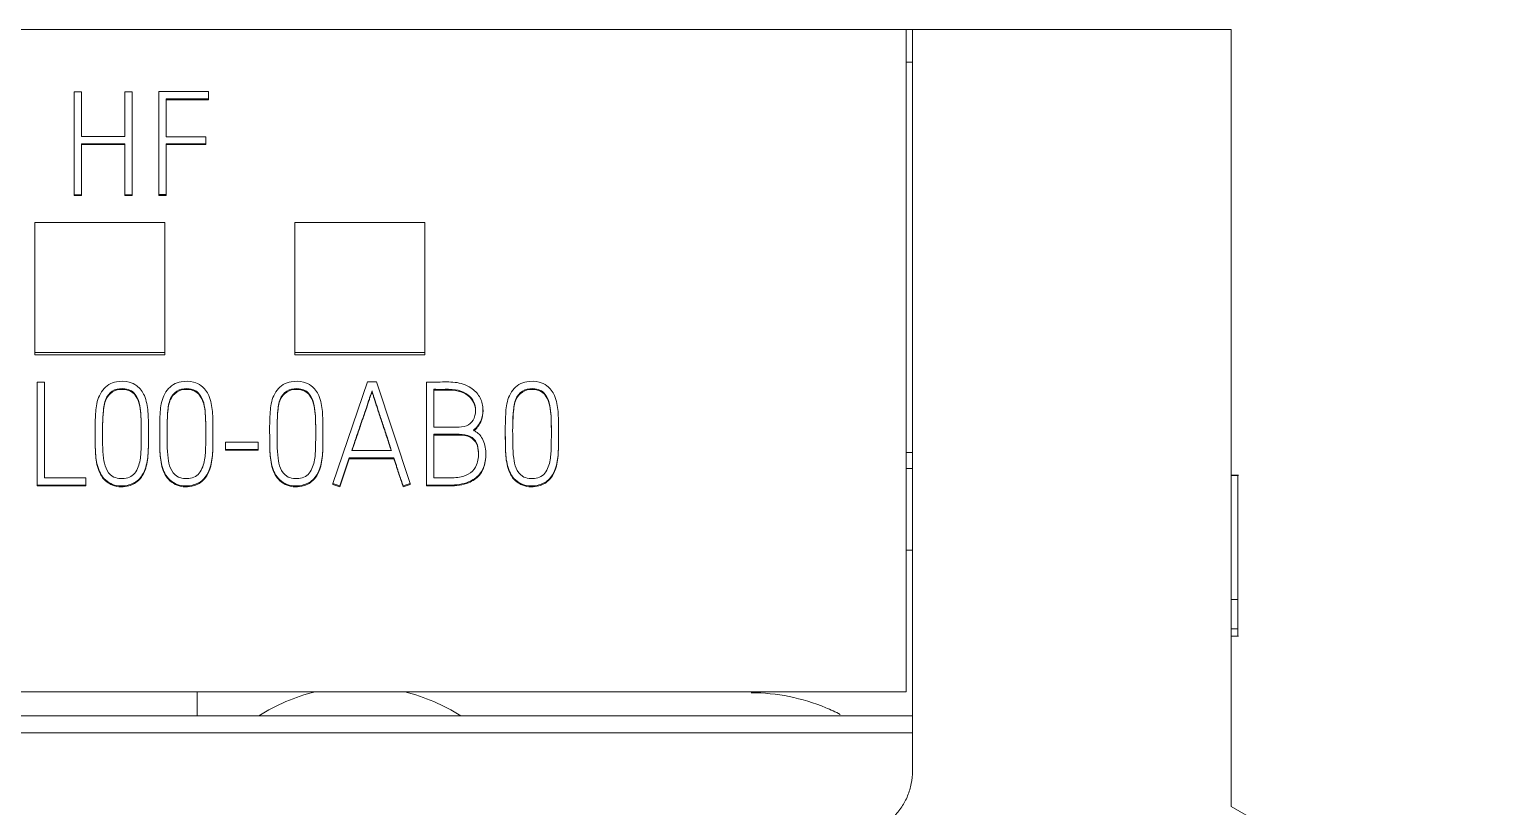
# Model space of a CAD drawing. Header units: millimetres. Extents: x 4137 to 6698, y 1400 to 3585.
# Drawn here: x 5232.17 to 5254.93, y 3360.83 to 3372.78 of the extents above; entities that cross this region are included whole.
import ezdxf

# ---------------------------------------------------------------- set-up
doc = ezdxf.new("R2010")
doc.units = ezdxf.units.MM
doc.layers.add('000-PI-Oprema', color=30, linetype='Continuous', lineweight=5)

msp = doc.modelspace()

# ---------------------------------------------------------------- linework, layer by layer
at = {"layer": '000-PI-Oprema', "color": 0, "linetype": 'ByBlock', "lineweight": 0}
for p, q in [((5245.648, 3372.778), (5220.848, 3372.778)), ((5245.648, 3372.778), (5245.748, 3372.778)), ((5245.648, 3362.595), (5245.648, 3372.778)), ((5250.648, 3372.778), (5245.748, 3372.778)), ((5245.748, 3372.278), (5245.648, 3372.278)), ((5232.854, 3371.822), (5232.854, 3370.24)), ((5232.965, 3371.822), (5232.854, 3371.822)), ((5232.965, 3371.136), (5232.965, 3371.822)), ((5233.749, 3371.822), (5233.635, 3371.822)), ((5233.635, 3371.822), (5233.635, 3371.136)), ((5233.749, 3370.24), (5233.749, 3371.822)), ((5234.159, 3371.825), (5234.159, 3370.242)), ((5234.92, 3371.825), (5234.159, 3371.825)), ((5234.272, 3371.131), (5234.272, 3371.712)), ((5234.272, 3371.712), (5234.92, 3371.712)), ((5234.272, 3371.7), (5234.92, 3371.7)), ((5234.92, 3371.712), (5234.92, 3371.825)), ((5234.92, 3371.712), (5234.92, 3371.7)), ((5233.635, 3371.136), (5232.965, 3371.136)), ((5232.965, 3370.24), (5232.965, 3371.023)), ((5232.965, 3371.023), (5233.635, 3371.023)), ((5232.965, 3371.011), (5233.635, 3371.011)), ((5233.635, 3371.023), (5233.635, 3370.24)), ((5234.88, 3371.131), (5234.272, 3371.131)), ((5234.272, 3370.242), (5234.272, 3371.021)), ((5234.272, 3371.021), (5234.88, 3371.021)), ((5234.272, 3371.009), (5234.88, 3371.009)), ((5234.88, 3371.021), (5234.88, 3371.131)), ((5234.88, 3371.021), (5234.88, 3371.009)), ((5232.854, 3370.24), (5232.965, 3370.24)), ((5232.854, 3370.24), (5232.854, 3370.227)), ((5232.854, 3370.227), (5232.965, 3370.227)), ((5232.965, 3370.24), (5232.965, 3370.227)), ((5233.635, 3370.24), (5233.635, 3370.227)), ((5233.635, 3370.24), (5233.749, 3370.24)), ((5233.635, 3370.227), (5233.749, 3370.227)), ((5233.749, 3370.24), (5233.749, 3370.227)), ((5234.159, 3370.242), (5234.272, 3370.242)), ((5234.159, 3370.242), (5234.159, 3370.229)), ((5234.159, 3370.229), (5234.272, 3370.229)), ((5234.272, 3370.242), (5234.272, 3370.229)), ((5232.248, 3369.814), (5232.248, 3367.815)), ((5234.248, 3369.814), (5232.248, 3369.814)), ((5234.248, 3367.815), (5234.248, 3369.814)), ((5236.248, 3369.814), (5236.248, 3367.815)), ((5238.248, 3369.814), (5236.248, 3369.814)), ((5238.248, 3367.815), (5238.248, 3369.814)), ((5232.248, 3367.815), (5232.248, 3367.777)), ((5232.248, 3367.815), (5234.248, 3367.815)), ((5232.248, 3367.777), (5234.248, 3367.777)), ((5234.248, 3367.815), (5234.248, 3367.777)), ((5236.248, 3367.815), (5236.248, 3367.777)), ((5236.248, 3367.815), (5238.248, 3367.815)), ((5236.248, 3367.777), (5238.248, 3367.777)), ((5238.248, 3367.815), (5238.248, 3367.777)), ((5232.284, 3367.359), (5232.284, 3365.774)), ((5232.397, 3367.359), (5232.284, 3367.359)), ((5232.397, 3365.886), (5232.397, 3367.359)), ((5237.364, 3367.363), (5236.833, 3365.798)), ((5237.506, 3367.363), (5237.364, 3367.363)), ((5238.023, 3365.798), (5237.506, 3367.363)), ((5238.274, 3365.774), (5238.274, 3367.359)), ((5237.435, 3367.222), (5237.435, 3367.21)), ((5238.387, 3367.247), (5238.387, 3366.666)), ((5239.142, 3366.911), (5239.142, 3366.931)), ((5233.178, 3366.625), (5233.178, 3366.612)), ((5234.17, 3366.625), (5234.17, 3366.612)), ((5235.861, 3366.625), (5235.861, 3366.612)), ((5239.485, 3366.625), (5239.485, 3366.612)), ((5233.997, 3366.581), (5233.997, 3366.594)), ((5234.989, 3366.581), (5234.989, 3366.594)), ((5235.18, 3366.437), (5235.18, 3366.324)), ((5235.686, 3366.437), (5235.18, 3366.437)), ((5235.686, 3366.324), (5235.686, 3366.437)), ((5236.68, 3366.581), (5236.68, 3366.594)), ((5238.387, 3366.555), (5238.387, 3365.884)), ((5240.304, 3366.581), (5240.304, 3366.594)), ((5235.18, 3366.324), (5235.18, 3366.312)), ((5235.18, 3366.324), (5235.686, 3366.324)), ((5235.18, 3366.312), (5235.686, 3366.312)), ((5235.686, 3366.324), (5235.686, 3366.312)), ((5236.94, 3365.763), (5237.086, 3366.192)), ((5236.94, 3365.75), (5237.086, 3366.18)), ((5237.086, 3366.192), (5237.086, 3366.18)), ((5237.086, 3366.192), (5237.772, 3366.192)), ((5237.086, 3366.18), (5237.772, 3366.18)), ((5237.734, 3366.305), (5237.124, 3366.305)), ((5237.772, 3366.192), (5237.772, 3366.18)), ((5239.186, 3366.239), (5239.186, 3366.251)), ((5245.648, 3366.278), (5245.748, 3366.278)), ((5245.648, 3366.028), (5245.748, 3366.028)), ((5232.284, 3365.774), (5232.284, 3365.761)), ((5232.284, 3365.774), (5233.032, 3365.774)), ((5232.284, 3365.761), (5233.032, 3365.761)), ((5233.032, 3365.886), (5232.397, 3365.886)), ((5233.032, 3365.774), (5233.032, 3365.886)), ((5233.032, 3365.774), (5233.032, 3365.761)), ((5236.833, 3365.798), (5236.833, 3365.786)), ((5236.833, 3365.798), (5236.94, 3365.763)), ((5236.833, 3365.786), (5236.94, 3365.75)), ((5236.94, 3365.763), (5236.94, 3365.75)), ((5237.914, 3365.763), (5238.023, 3365.798)), ((5237.914, 3365.75), (5238.023, 3365.786)), ((5237.914, 3365.763), (5237.914, 3365.75)), ((5238.023, 3365.798), (5238.023, 3365.786)), ((5238.274, 3365.774), (5238.274, 3365.761)), ((5250.76, 3365.928), (5250.648, 3365.928)), ((5250.76, 3365.922), (5250.648, 3365.922)), ((5245.648, 3364.773), (5245.748, 3364.773)), ((5250.748, 3364.013), (5250.648, 3364.013)), ((5250.748, 3364.013), (5250.748, 3363.563)), ((5250.748, 3363.563), (5250.648, 3363.563)), ((5250.648, 3363.453), (5250.76, 3363.453)), ((5250.648, 3363.45), (5250.76, 3363.45)), ((5245.648, 3362.595), (5220.848, 3362.595)), ((5234.748, 3362.595), (5234.748, 3362.227)), ((5245.748, 3362.227), (5220.748, 3362.227)), ((5245.748, 3361.964), (5220.748, 3361.964))]:
    msp.add_line(p, q, dxfattribs=at)
for start, end in [(103.753, 122.3801), (57.6199, 76.247)]:
    msp.add_arc((5237.248, 3359.778), 2.9, start, end, dxfattribs=at)
for points, knots in [([(5245.748, 3361.964), (5245.748, 3364.485), (5245.748, 3368.09), (5245.748, 3371.693), (5245.748, 3372.778)], [0, 0, 0, 0, 0.698854, 1, 1, 1, 1]), ([(5250.648, 3372.778), (5250.648, 3371.693), (5250.648, 3368.088), (5250.648, 3364.106), (5250.648, 3361.208), (5250.648, 3360.834)], [0, 0, 0, 0, 0.272684, 0.906013, 1, 1, 1, 1]), ([(5250.648, 3372.778), (5250.648, 3371.693), (5250.648, 3368.088), (5250.648, 3364.106), (5250.648, 3361.208), (5250.648, 3360.834)], [0, 0, 0, 0, 0.272684, 0.906013, 1, 1, 1, 1]), ([(5233.508, 3367.363), (5233.466, 3367.356), (5233.342, 3367.315), (5233.207, 3367.123), (5233.175, 3366.825), (5233.179, 3366.529), (5233.179, 3366.274), (5233.208, 3366.064), (5233.269, 3365.899), (5233.45, 3365.764), (5233.653, 3365.746), (5233.856, 3365.841), (5233.966, 3366.034), (5233.997, 3366.268), (5233.997, 3366.522), (5233.998, 3366.777), (5233.986, 3366.989), (5233.934, 3367.175), (5233.842, 3367.3), (5233.682, 3367.373), (5233.572, 3367.375), (5233.508, 3367.363)], [0, 0, 0, 0, 0.03125, 0.09375, 0.15625, 0.25, 0.3125, 0.34375, 0.40625, 0.4375, 0.5, 0.546875, 0.59375, 0.65625, 0.71875, 0.78125, 0.84375, 0.875, 0.921875, 0.953125, 1, 1, 1, 1]), ([(5234.5, 3367.363), (5234.458, 3367.356), (5234.334, 3367.315), (5234.199, 3367.123), (5234.167, 3366.825), (5234.171, 3366.529), (5234.171, 3366.274), (5234.2, 3366.064), (5234.261, 3365.899), (5234.442, 3365.764), (5234.645, 3365.746), (5234.848, 3365.841), (5234.958, 3366.034), (5234.989, 3366.268), (5234.989, 3366.522), (5234.99, 3366.777), (5234.978, 3366.989), (5234.926, 3367.175), (5234.834, 3367.3), (5234.674, 3367.373), (5234.564, 3367.375), (5234.5, 3367.363)], [0, 0, 0, 0, 0.03125, 0.09375, 0.15625, 0.25, 0.3125, 0.34375, 0.40625, 0.4375, 0.5, 0.546875, 0.59375, 0.65625, 0.71875, 0.78125, 0.84375, 0.875, 0.921875, 0.953125, 1, 1, 1, 1]), ([(5236.191, 3367.363), (5236.148, 3367.356), (5236.025, 3367.315), (5235.89, 3367.123), (5235.858, 3366.825), (5235.862, 3366.529), (5235.862, 3366.274), (5235.891, 3366.064), (5235.952, 3365.899), (5236.133, 3365.764), (5236.336, 3365.746), (5236.539, 3365.841), (5236.649, 3366.034), (5236.68, 3366.268), (5236.68, 3366.522), (5236.681, 3366.777), (5236.669, 3366.989), (5236.617, 3367.175), (5236.525, 3367.3), (5236.365, 3367.373), (5236.255, 3367.375), (5236.191, 3367.363)], [0, 0, 0, 0, 0.03125, 0.09375, 0.15625, 0.25, 0.3125, 0.34375, 0.40625, 0.4375, 0.5, 0.546875, 0.59375, 0.65625, 0.71875, 0.78125, 0.84375, 0.875, 0.921875, 0.953125, 1, 1, 1, 1]), ([(5238.274, 3367.359), (5238.333, 3367.359), (5238.479, 3367.356), (5238.712, 3367.37), (5238.946, 3367.298), (5239.101, 3367.143), (5239.151, 3366.962), (5239.134, 3366.8), (5239.071, 3366.686), (5239.019, 3366.638), (5238.995, 3366.619)], [0, 0, 0, 0, 0.121799, 0.300471, 0.478612, 0.608153, 0.736749, 0.853072, 0.938599, 1, 1, 1, 1]), ([(5239.815, 3367.363), (5239.772, 3367.356), (5239.648, 3367.315), (5239.514, 3367.123), (5239.482, 3366.825), (5239.486, 3366.529), (5239.485, 3366.274), (5239.515, 3366.064), (5239.575, 3365.899), (5239.757, 3365.764), (5239.959, 3365.746), (5240.163, 3365.841), (5240.273, 3366.034), (5240.304, 3366.268), (5240.304, 3366.522), (5240.305, 3366.777), (5240.293, 3366.989), (5240.241, 3367.175), (5240.149, 3367.3), (5239.989, 3367.373), (5239.879, 3367.375), (5239.815, 3367.363)], [0, 0, 0, 0, 0.03125, 0.09375, 0.15625, 0.25, 0.3125, 0.34375, 0.40625, 0.4375, 0.5, 0.546875, 0.59375, 0.65625, 0.71875, 0.78125, 0.84375, 0.875, 0.921875, 0.953125, 1, 1, 1, 1]), ([(5233.734, 3367.223), (5233.704, 3367.241), (5233.616, 3367.264), (5233.47, 3367.256), (5233.328, 3367.122), (5233.302, 3366.923), (5233.289, 3366.717), (5233.292, 3366.539), (5233.292, 3366.364), (5233.301, 3366.205), (5233.334, 3366.033), (5233.418, 3365.908), (5233.578, 3365.862), (5233.77, 3365.89), (5233.871, 3366.111), (5233.887, 3366.348), (5233.887, 3366.596), (5233.885, 3366.824), (5233.869, 3366.999), (5233.826, 3367.135), (5233.764, 3367.204), (5233.734, 3367.223)], [0, 0, 0, 0, 0.03125, 0.078125, 0.125, 0.1875, 0.25, 0.3125, 0.34375, 0.40625, 0.453125, 0.5, 0.53125, 0.59375, 0.65625, 0.71875, 0.8125, 0.875, 0.921875, 0.96875, 1, 1, 1, 1]), ([(5233.734, 3367.21), (5233.704, 3367.228), (5233.616, 3367.251), (5233.47, 3367.243), (5233.328, 3367.109), (5233.302, 3366.91), (5233.292, 3366.747), (5233.291, 3366.65), (5233.291, 3366.623)], [0, 0, 0, 0, 0.114194, 0.285486, 0.456777, 0.685166, 0.913555, 1, 1, 1, 1]), ([(5233.886, 3366.536), (5233.886, 3366.563), (5233.886, 3366.661), (5233.885, 3366.811), (5233.869, 3366.987), (5233.826, 3367.122), (5233.764, 3367.191), (5233.734, 3367.21)], [0, 0, 0, 0, 0.115044, 0.410029, 0.631268, 0.852507, 1, 1, 1, 1]), ([(5234.726, 3367.223), (5234.696, 3367.241), (5234.608, 3367.264), (5234.462, 3367.256), (5234.32, 3367.122), (5234.294, 3366.923), (5234.281, 3366.717), (5234.284, 3366.539), (5234.284, 3366.364), (5234.293, 3366.205), (5234.326, 3366.033), (5234.41, 3365.908), (5234.57, 3365.862), (5234.762, 3365.89), (5234.863, 3366.111), (5234.879, 3366.348), (5234.879, 3366.596), (5234.877, 3366.824), (5234.861, 3366.999), (5234.818, 3367.135), (5234.756, 3367.204), (5234.726, 3367.223)], [0, 0, 0, 0, 0.03125, 0.078125, 0.125, 0.1875, 0.25, 0.3125, 0.34375, 0.40625, 0.453125, 0.5, 0.53125, 0.59375, 0.65625, 0.71875, 0.8125, 0.875, 0.921875, 0.96875, 1, 1, 1, 1]), ([(5234.726, 3367.21), (5234.696, 3367.228), (5234.608, 3367.251), (5234.462, 3367.243), (5234.32, 3367.109), (5234.294, 3366.91), (5234.284, 3366.747), (5234.283, 3366.65), (5234.283, 3366.623)], [0, 0, 0, 0, 0.114194, 0.285486, 0.456777, 0.685166, 0.913555, 1, 1, 1, 1]), ([(5234.878, 3366.536), (5234.878, 3366.563), (5234.878, 3366.661), (5234.877, 3366.811), (5234.861, 3366.987), (5234.818, 3367.122), (5234.756, 3367.191), (5234.726, 3367.21)], [0, 0, 0, 0, 0.115044, 0.410029, 0.631268, 0.852507, 1, 1, 1, 1]), ([(5236.417, 3367.223), (5236.387, 3367.241), (5236.299, 3367.264), (5236.153, 3367.256), (5236.011, 3367.122), (5235.985, 3366.923), (5235.972, 3366.717), (5235.975, 3366.539), (5235.975, 3366.364), (5235.984, 3366.205), (5236.017, 3366.033), (5236.101, 3365.908), (5236.261, 3365.862), (5236.453, 3365.89), (5236.554, 3366.111), (5236.569, 3366.348), (5236.57, 3366.596), (5236.568, 3366.824), (5236.552, 3366.999), (5236.509, 3367.135), (5236.447, 3367.204), (5236.417, 3367.223)], [0, 0, 0, 0, 0.03125, 0.078125, 0.125, 0.1875, 0.25, 0.3125, 0.34375, 0.40625, 0.453125, 0.5, 0.53125, 0.59375, 0.65625, 0.71875, 0.8125, 0.875, 0.921875, 0.96875, 1, 1, 1, 1]), ([(5236.417, 3367.21), (5236.387, 3367.228), (5236.299, 3367.251), (5236.153, 3367.243), (5236.011, 3367.109), (5235.985, 3366.91), (5235.975, 3366.747), (5235.974, 3366.65), (5235.974, 3366.623)], [0, 0, 0, 0, 0.114194, 0.285486, 0.456777, 0.685166, 0.913555, 1, 1, 1, 1]), ([(5236.569, 3366.536), (5236.569, 3366.563), (5236.569, 3366.661), (5236.568, 3366.811), (5236.552, 3366.987), (5236.509, 3367.122), (5236.447, 3367.191), (5236.417, 3367.21)], [0, 0, 0, 0, 0.115044, 0.410029, 0.631268, 0.852507, 1, 1, 1, 1]), ([(5237.124, 3366.305), (5237.135, 3366.337), (5237.157, 3366.402), (5237.19, 3366.501), (5237.224, 3366.6), (5237.257, 3366.697), (5237.288, 3366.79), (5237.319, 3366.878), (5237.347, 3366.959), (5237.372, 3367.034), (5237.393, 3367.099), (5237.411, 3367.152), (5237.425, 3367.192), (5237.432, 3367.214), (5237.435, 3367.222)], [0, 0, 0, 0, 0.106118, 0.213594, 0.322428, 0.429305, 0.530911, 0.627246, 0.716632, 0.797389, 0.869519, 0.929228, 0.972722, 1, 1, 1, 1]), ([(5237.128, 3366.305), (5237.138, 3366.333), (5237.158, 3366.394), (5237.19, 3366.488), (5237.224, 3366.587), (5237.257, 3366.684), (5237.288, 3366.778), (5237.319, 3366.865), (5237.347, 3366.947), (5237.372, 3367.021), (5237.393, 3367.086), (5237.411, 3367.14), (5237.425, 3367.18), (5237.432, 3367.201), (5237.435, 3367.21)], [0, 0, 0, 0, 0.09357, 0.202554, 0.312916, 0.421294, 0.524326, 0.622014, 0.712654, 0.794544, 0.867687, 0.928234, 0.972339, 1, 1, 1, 1]), ([(5237.435, 3367.222), (5237.437, 3367.214), (5237.445, 3367.192), (5237.457, 3367.152), (5237.475, 3367.099), (5237.496, 3367.034), (5237.52, 3366.959), (5237.546, 3366.878), (5237.575, 3366.79), (5237.606, 3366.697), (5237.638, 3366.6), (5237.671, 3366.501), (5237.703, 3366.402), (5237.724, 3366.337), (5237.734, 3366.305)], [0, 0, 0, 0, 0.027336, 0.070868, 0.130595, 0.202708, 0.283396, 0.372662, 0.4689, 0.570509, 0.677489, 0.786433, 0.893936, 1, 1, 1, 1]), ([(5237.435, 3367.21), (5237.437, 3367.201), (5237.445, 3367.18), (5237.457, 3367.14), (5237.475, 3367.086), (5237.496, 3367.021), (5237.52, 3366.947), (5237.546, 3366.865), (5237.575, 3366.777), (5237.606, 3366.684), (5237.638, 3366.587), (5237.671, 3366.488), (5237.701, 3366.394), (5237.721, 3366.333), (5237.73, 3366.305)], [0, 0, 0, 0, 0.02772, 0.071862, 0.132428, 0.205553, 0.287375, 0.377893, 0.475483, 0.578518, 0.686999, 0.797473, 0.906485, 1, 1, 1, 1]), ([(5238.387, 3366.666), (5238.435, 3366.666), (5238.52, 3366.665), (5238.65, 3366.666), (5238.779, 3366.661), (5238.924, 3366.684), (5239.022, 3366.807), (5239.037, 3366.951), (5238.994, 3367.093), (5238.879, 3367.199), (5238.705, 3367.253), (5238.537, 3367.245), (5238.427, 3367.247), (5238.387, 3367.247)], [0, 0, 0, 0, 0.089881, 0.159215, 0.241238, 0.333496, 0.41712, 0.515535, 0.593949, 0.688978, 0.794399, 0.924872, 1, 1, 1, 1]), ([(5239.029, 3366.909), (5239.029, 3366.922), (5239.025, 3366.977), (5238.994, 3367.081), (5238.879, 3367.186), (5238.705, 3367.241), (5238.537, 3367.232), (5238.427, 3367.234), (5238.387, 3367.234)], [0, 0, 0, 0, 0.046506, 0.200835, 0.387866, 0.595348, 0.852137, 1, 1, 1, 1]), ([(5240.041, 3367.223), (5240.011, 3367.241), (5239.923, 3367.264), (5239.777, 3367.256), (5239.634, 3367.122), (5239.609, 3366.923), (5239.596, 3366.717), (5239.599, 3366.539), (5239.599, 3366.364), (5239.608, 3366.205), (5239.641, 3366.033), (5239.725, 3365.908), (5239.885, 3365.862), (5240.077, 3365.89), (5240.178, 3366.111), (5240.193, 3366.348), (5240.193, 3366.596), (5240.192, 3366.824), (5240.176, 3366.999), (5240.133, 3367.135), (5240.071, 3367.204), (5240.041, 3367.223)], [0, 0, 0, 0, 0.03125, 0.078125, 0.125, 0.1875, 0.25, 0.3125, 0.34375, 0.40625, 0.453125, 0.5, 0.53125, 0.59375, 0.65625, 0.71875, 0.8125, 0.875, 0.921875, 0.96875, 1, 1, 1, 1]), ([(5240.041, 3367.21), (5240.011, 3367.228), (5239.923, 3367.251), (5239.777, 3367.243), (5239.634, 3367.109), (5239.609, 3366.91), (5239.599, 3366.747), (5239.598, 3366.65), (5239.598, 3366.623)], [0, 0, 0, 0, 0.114194, 0.285486, 0.456777, 0.685166, 0.913555, 1, 1, 1, 1]), ([(5240.193, 3366.536), (5240.193, 3366.563), (5240.193, 3366.661), (5240.192, 3366.811), (5240.176, 3366.987), (5240.133, 3367.122), (5240.071, 3367.191), (5240.041, 3367.21)], [0, 0, 0, 0, 0.115044, 0.410029, 0.631268, 0.852507, 1, 1, 1, 1]), ([(5239.142, 3366.913), (5239.142, 3366.866), (5239.129, 3366.779), (5239.071, 3366.673), (5239.019, 3366.625), (5238.995, 3366.607)], [0, 0, 0, 0, 0.39415, 0.746816, 1, 1, 1, 1]), ([(5238.995, 3366.619), (5239.048, 3366.589), (5239.146, 3366.508), (5239.194, 3366.31), (5239.181, 3366.113), (5239.102, 3365.926), (5238.942, 3365.822), (5238.776, 3365.779), (5238.617, 3365.773), (5238.448, 3365.774), (5238.332, 3365.774), (5238.274, 3365.774)], [0, 0, 0, 0, 0.103943, 0.238103, 0.352261, 0.47238, 0.599265, 0.688206, 0.785795, 0.892897, 1, 1, 1, 1]), ([(5233.178, 3366.612), (5233.178, 3366.566), (5233.179, 3366.435), (5233.179, 3366.261), (5233.208, 3366.051), (5233.269, 3365.886), (5233.45, 3365.751), (5233.653, 3365.733), (5233.856, 3365.828), (5233.966, 3366.021), (5233.997, 3366.255), (5233.997, 3366.449), (5233.997, 3366.557), (5233.997, 3366.581)], [0, 0, 0, 0, 0.065476, 0.18556, 0.245602, 0.365686, 0.425728, 0.545812, 0.635875, 0.725938, 0.846022, 0.966106, 1, 1, 1, 1]), ([(5234.17, 3366.612), (5234.17, 3366.566), (5234.171, 3366.435), (5234.171, 3366.261), (5234.2, 3366.051), (5234.261, 3365.886), (5234.442, 3365.751), (5234.645, 3365.733), (5234.848, 3365.828), (5234.958, 3366.021), (5234.989, 3366.255), (5234.989, 3366.449), (5234.989, 3366.557), (5234.989, 3366.581)], [0, 0, 0, 0, 0.065476, 0.18556, 0.245602, 0.365686, 0.425728, 0.545812, 0.635875, 0.725938, 0.846022, 0.966106, 1, 1, 1, 1]), ([(5235.861, 3366.612), (5235.861, 3366.566), (5235.862, 3366.435), (5235.862, 3366.261), (5235.891, 3366.051), (5235.952, 3365.886), (5236.133, 3365.751), (5236.336, 3365.733), (5236.539, 3365.828), (5236.649, 3366.021), (5236.68, 3366.255), (5236.68, 3366.449), (5236.68, 3366.557), (5236.68, 3366.581)], [0, 0, 0, 0, 0.065476, 0.18556, 0.245602, 0.365686, 0.425728, 0.545812, 0.635875, 0.725938, 0.846022, 0.966106, 1, 1, 1, 1]), ([(5238.387, 3365.884), (5238.426, 3365.884), (5238.53, 3365.885), (5238.67, 3365.883), (5238.823, 3365.898), (5238.957, 3365.953), (5239.066, 3366.095), (5239.078, 3366.265), (5239.057, 3366.426), (5238.944, 3366.547), (5238.766, 3366.558), (5238.581, 3366.555), (5238.451, 3366.555), (5238.387, 3366.555)], [0, 0, 0, 0, 0.066156, 0.175169, 0.23737, 0.32413, 0.412445, 0.52466, 0.605148, 0.683631, 0.78156, 0.89078, 1, 1, 1, 1]), ([(5239.073, 3366.235), (5239.073, 3366.247), (5239.071, 3366.307), (5239.057, 3366.414), (5238.944, 3366.534), (5238.766, 3366.546), (5238.581, 3366.542), (5238.451, 3366.543), (5238.387, 3366.543)], [0, 0, 0, 0, 0.039686, 0.202294, 0.36085, 0.558693, 0.779347, 1, 1, 1, 1]), ([(5239.485, 3366.612), (5239.485, 3366.566), (5239.486, 3366.435), (5239.485, 3366.261), (5239.515, 3366.051), (5239.575, 3365.886), (5239.757, 3365.751), (5239.959, 3365.733), (5240.163, 3365.828), (5240.273, 3366.021), (5240.304, 3366.255), (5240.304, 3366.449), (5240.304, 3366.557), (5240.304, 3366.581)], [0, 0, 0, 0, 0.065476, 0.18556, 0.245602, 0.365686, 0.425728, 0.545812, 0.635875, 0.725938, 0.846022, 0.966106, 1, 1, 1, 1]), ([(5237.772, 3366.192), (5237.778, 3366.172), (5237.79, 3366.133), (5237.809, 3366.077), (5237.826, 3366.024), (5237.842, 3365.975), (5237.857, 3365.93), (5237.872, 3365.887), (5237.887, 3365.845), (5237.901, 3365.803), (5237.91, 3365.776), (5237.914, 3365.763)], [0, 0, 0, 0, 0.138948, 0.27018, 0.393699, 0.508312, 0.612826, 0.707241, 0.810993, 0.908573, 1, 1, 1, 1]), ([(5237.772, 3366.18), (5237.778, 3366.16), (5237.79, 3366.121), (5237.809, 3366.064), (5237.826, 3366.011), (5237.842, 3365.962), (5237.857, 3365.918), (5237.872, 3365.874), (5237.887, 3365.832), (5237.901, 3365.791), (5237.91, 3365.763), (5237.914, 3365.75)], [0, 0, 0, 0, 0.138948, 0.27018, 0.393699, 0.508312, 0.612826, 0.707241, 0.810993, 0.908573, 1, 1, 1, 1]), ([(5239.186, 3366.24), (5239.186, 3366.194), (5239.174, 3366.085), (5239.102, 3365.913), (5238.942, 3365.81), (5238.776, 3365.766), (5238.617, 3365.76), (5238.448, 3365.762), (5238.332, 3365.761), (5238.274, 3365.761)], [0, 0, 0, 0, 0.115677, 0.279669, 0.452899, 0.574324, 0.707557, 0.853779, 1, 1, 1, 1]), ([(5250.748, 3365.928), (5250.748, 3365.928), (5250.748, 3365.916), (5250.748, 3365.866), (5250.748, 3365.774), (5250.748, 3365.632), (5250.748, 3365.422), (5250.748, 3365.194), (5250.748, 3364.97), (5250.748, 3364.775), (5250.748, 3364.643), (5250.748, 3364.549), (5250.748, 3364.46), (5250.748, 3364.374), (5250.748, 3364.288), (5250.748, 3364.208), (5250.748, 3364.111), (5250.748, 3364.021), (5250.748, 3363.96), (5250.748, 3363.925), (5250.748, 3363.904), (5250.748, 3363.893), (5250.748, 3363.889), (5250.748, 3363.9), (5250.748, 3363.941), (5250.748, 3363.984), (5250.748, 3364.009)], [0, 0, 0, 0, 0.054923, 0.109157, 0.158857, 0.213508, 0.264907, 0.320314, 0.369873, 0.418461, 0.471704, 0.5026, 0.551052, 0.617218, 0.660884, 0.691286, 0.712023, 0.730248, 0.751802, 0.781189, 0.80362, 0.828627, 0.856379, 0.904145, 0.9524, 1, 1, 1, 1]), ([(5250.748, 3363.563), (5250.748, 3363.539), (5250.748, 3363.498), (5250.748, 3363.459), (5250.748, 3363.45), (5250.748, 3363.45), (5250.748, 3363.45)], [0, 0, 0, 0, 0.351048, 0.67786, 0.983317, 1, 1, 1, 1]), ([(5244.636, 3362.249), (5244.563, 3362.286), (5244.132, 3362.485), (5243.658, 3362.582), (5243.265, 3362.582), (5243.265, 3362.582), (5243.265, 3362.582)], [0, 0, 0, 0, 0.171752, 1, 1, 1, 1, 1, 1]), ([(5245.748, 3361.378), (5245.748, 3361.571), (5245.748, 3361.766), (5245.748, 3361.962), (5245.748, 3361.964)], [0, 0, 0, 0, 0.989298, 1, 1, 1, 1]), ([(5245.748, 3361.378), (5245.748, 3361.312), (5245.741, 3361.248), (5245.722, 3361.153), (5245.714, 3361.121), (5245.695, 3361.059), (5245.684, 3361.028), (5245.647, 3360.937), (5245.617, 3360.88), (5245.563, 3360.799), (5245.544, 3360.772), (5245.503, 3360.721), (5245.481, 3360.697), (5245.412, 3360.627), (5245.362, 3360.586), (5245.28, 3360.532), (5245.252, 3360.514), (5245.194, 3360.483), (5245.135, 3360.455), (5245.074, 3360.433), (5245.027, 3360.419), (5245.012, 3360.414), (5244.98, 3360.406), (5244.964, 3360.402), (5244.883, 3360.385), (5244.818, 3360.378), (5244.752, 3360.378)], [0, 0, 0, 0, 0.125, 0.125, 0.1875, 0.1875, 0.25, 0.25, 0.375, 0.375, 0.4375, 0.4375, 0.5, 0.5, 0.625, 0.625, 0.6875, 0.6875, 0.75, 0.8125, 0.8125, 0.84375, 0.84375, 0.875, 0.875, 1, 1, 1, 1])]:
    msp.add_open_spline(points, degree=3, knots=knots, dxfattribs=at)
msp.add_open_spline([(5254.926, 3358.364), (5253.5, 3359.187), (5252.074, 3360.011), (5250.648, 3360.834)], degree=3, dxfattribs=at)

doc.saveas('drawing.dxf')
